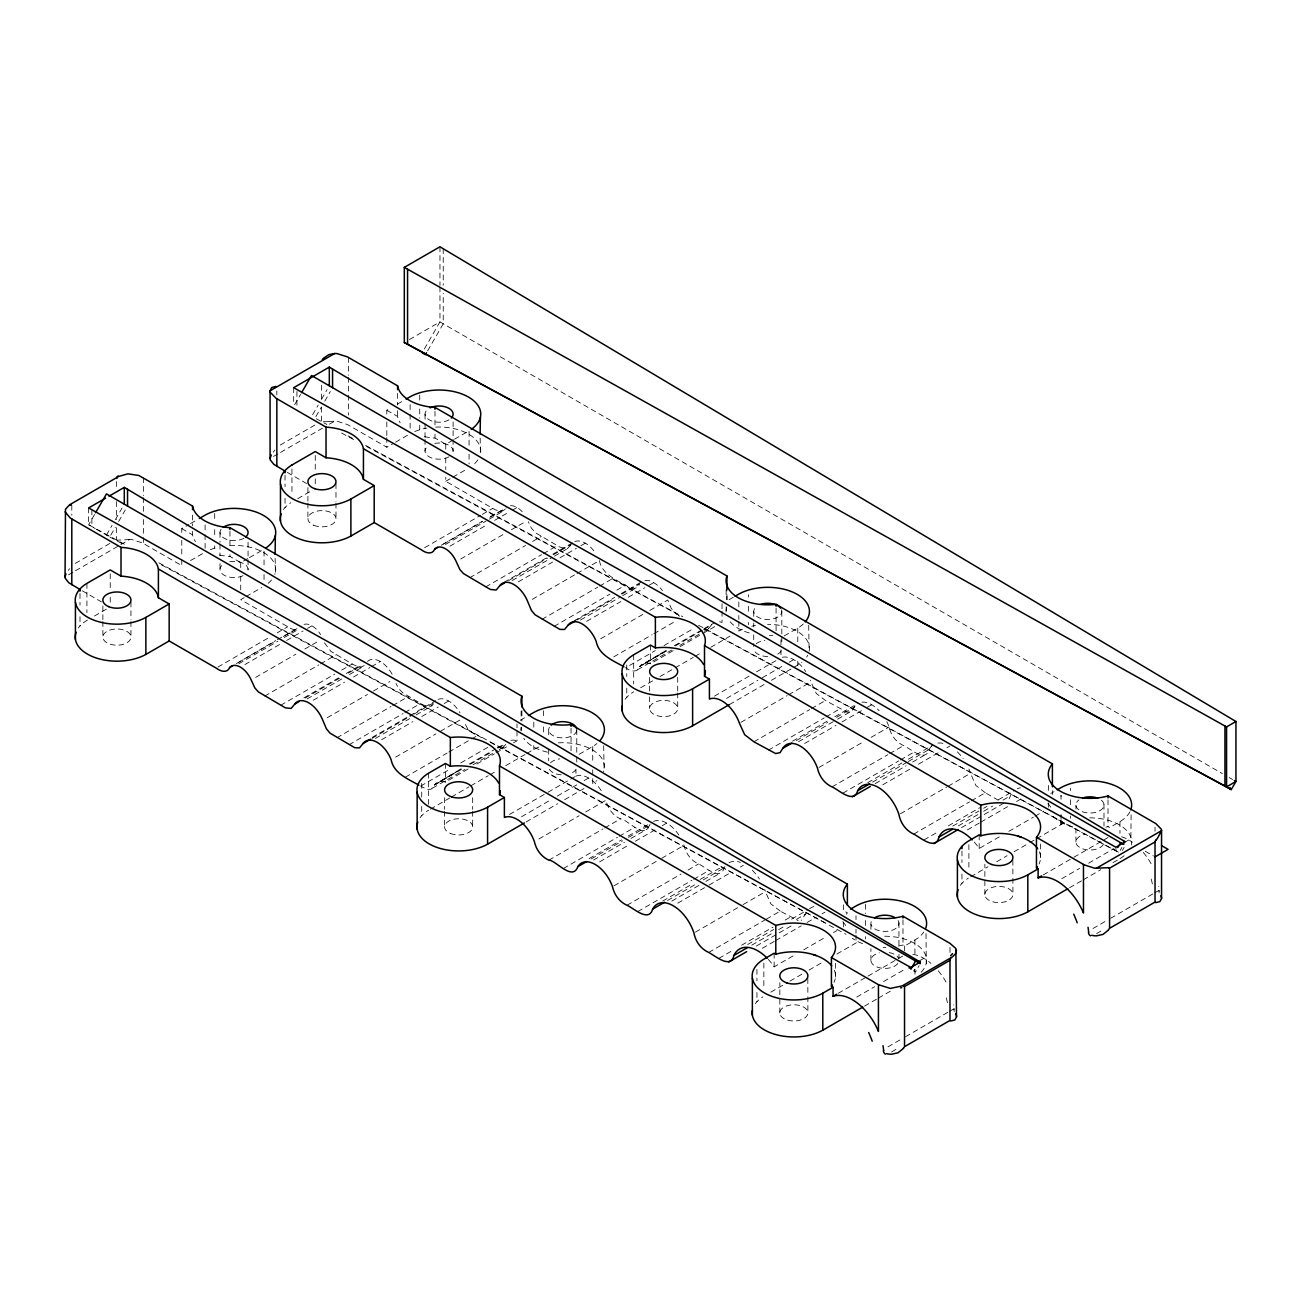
<?xml version="1.0" encoding="UTF-8"?>
<svg xmlns="http://www.w3.org/2000/svg" width="1301" height="1301" viewBox="0 0 1301 1301"><rect width="100%" height="100%" fill="white"/><g stroke="black" fill="none" stroke-linecap="round" stroke-linejoin="round"><path stroke-width="0.75" stroke-dasharray="5 3.75" d="M726.934 599.794L726.934 596.378M870.906 960.301L870.906 948.705M870.906 929.402L870.906 923.596M1075.927 841.926L1075.943 828.412M1075.943 809.092L1075.943 805.221M1130.894 837.389L1131.106 813.401M779.819 1012.894L779.836 996.761M779.836 994.761L779.868 982.662M984.841 894.519L984.873 878.386M984.873 876.386L984.89 864.287M926.003 933.614L926.279 963.325M1048.313 790.455L1048.606 784.389M843.292 909.773L843.568 904.179M806.278 912.603A36.737 21.206 60 0 0 805.482 914.148L801.237 920.441M1011.316 794.228A36.737 21.206 60 0 0 1010.503 795.773L1008.454 800.164M724.917 866.547A32.135 18.556 60 0 0 724.185 867.816C720.299 881.639 704.67 866.352 698.539 863.962C690.929 860.514 685.806 853.44 684.05 845.357A27.532 15.888 60 0 0 683.383 843.601M931.776 745.993A32.135 18.556 60 0 0 929.223 749.441C925.336 763.264 909.708 747.977 903.577 745.587C895.966 742.139 890.843 735.065 889.087 726.983A27.532 15.888 60 0 0 886.827 721.713M650.061 824.362A27.532 15.888 60 0 0 649.394 825.354C644.093 840.381 627.017 818.638 620.431 818.866C612.82 815.418 607.697 808.344 605.941 800.261L585.076 812.312M855.082 705.988A27.532 15.888 60 0 0 854.432 706.98L851.602 711.387L847.13 712.232L825.468 700.491L816.247 693.417L810.978 681.887A27.532 15.888 60 0 0 810.312 680.13M94.583 514.48L88.631 524.775L95.315 528.629M106.454 535.069L112.032 525.409M115.366 519.619L122.066 508.04M96.339 529.214L109.707 536.955L115.285 527.295M118.635 521.506L125.319 509.911M294.66 404.676L300.596 394.382M312.614 414.759L318.176 405.115M321.526 399.309L327.088 389.666M315.867 416.645L321.428 406.985M324.778 401.196L330.34 391.536M424.37 348.944L439.966 321.916L439.966 287.391M427.622 350.831L443.234 323.803L443.234 293.343M914.814 969.408L913.936 970.936L915.562 971.863L919.091 965.765M1120.145 850.512L1121.901 847.471M1122.356 850.447L1124.129 847.39M570.765 545.249L566.927 549.038L559.593 546.957L535.931 533.003L531.393 528.173L528.352 521.685M505.682 744.432L502.641 747.929L497.909 747.733M461.091 768.761L434.68 784.877L431.086 789.235L427.427 789.382L421.768 786.796M666.128 650.386L639.718 666.502C637.555 673.43 629.912 671.186 625.635 667.738L655.297 650.614M711.728 624.594A22.93 13.238 60 0 0 711.273 625.179L707.663 629.554L704.02 629.7M433.542 703.971L429.363 706.98L422.906 704.8L402.676 692.75L398.756 688.701L395.992 683.432M273.177 452.195L274.82 450.065M68.286 570.391L69.571 568.716M505.13 509.341L500.999 511.83L494.9 509.618L445.755 481.272L445.755 477.369M324.421 642.808L330.893 651.378L353.384 664.681L360.052 667.478L364.654 665.348M599.387 560.585C601.875 573.708 615.178 579.417 625.586 585.092C629.863 588.54 637.506 590.768 639.669 583.84L621.78 594.183M468.132 769.021L445.446 782.129A22.93 13.238 60 0 0 434.68 784.877L457.139 771.363L439.331 781.673M673.17 650.646L650.467 663.754A22.93 13.238 60 0 0 639.718 666.502L662.176 652.988L644.369 663.299M236.327 663.575L275.682 640.612M441.364 545.2L482.329 521.311M409.408 339.561L439.966 321.916L1222.387 773.64M75.23 563.414L112.927 541.655M280.268 445.04L316.241 424.272M68.546 574.798L73.783 571.773M75.523 570.765L119.139 545.574M120.879 544.566L129.612 539.541A13.661 7.887 0 0 1 132.182 539.655L142.492 542.956L181.782 565.61L181.782 557.82M273.568 456.407L278.804 453.399M280.561 452.39L322.437 428.208M329.413 424.175L334.65 421.15A13.661 7.887 0 0 1 337.219 421.28L347.53 424.581L386.82 447.235L393.829 443.186M181.782 532.499L181.782 528.613L188.791 524.563M190.548 523.555L197.557 519.506M386.82 414.125L386.82 410.238L390.316 408.205M397.325 404.172L402.594 401.131M87.443 620.073L86.923 620.382A41.681 24.069 0 0 0 78.402 627.895M94.453 616.04L106.715 608.949M190.548 560.552L204.566 552.453M297.734 498.673L309.996 491.583M395.585 442.177L409.604 434.079M219.511 555.023A41.681 24.069 0 0 0 229.952 556.421L240.718 562.634L247.727 558.584M249.483 557.576L263.501 549.494M424.549 436.648A41.681 24.069 0 0 0 434.989 438.047L445.755 444.259L452.764 440.21M454.521 439.201L469.076 430.81L469.076 446.389M244.23 597.614L240.718 599.647L290.952 628.578L295.051 630.123L298.303 629.57M245.987 596.606L261.761 587.499M445.755 481.272L451.008 478.231M452.764 477.223L466.783 469.124M217.885 667.071L270.25 636.84M277.227 632.806L287.7 626.773M424.663 547.688L480.524 515.44M482.264 514.432L492.737 508.398M277.308 639.685L301.214 626.236M238.603 662.388L274.381 641.735M283.325 636.563L296.742 628.822M443.641 544.013L482.395 521.636M489.859 517.326L504.755 508.724M238.782 663.803L277.812 641.279M284.317 637.523L298.954 629.066M445.446 544.485L486.102 521.018M489.355 519.148L503.991 510.691M244.897 664.551L280.674 643.897M286.643 640.45L303.035 630.985M307.508 628.399L311.98 625.83M449.935 546.176L485.712 525.523M494.656 520.351L508.073 512.61M512.545 510.025L517.017 507.455M255.663 677.398L295.912 654.159M304.857 649.004L318.273 641.247M460.684 559.023L505.422 533.199M511.374 529.767L526.287 521.148M264.705 696.116L318.81 664.876M320.55 663.868L336.26 654.793M469.742 577.742L525.588 545.493M532.564 541.46L541.297 536.419M280.658 705.321L334.764 674.081M341.74 670.064L352.213 664.014M485.696 586.946L541.541 554.698M543.281 553.689L557.251 545.639M303.93 697.873L339.707 677.219M346.212 673.463L360.849 665.022M504.089 582.311L546.371 557.901M552.876 554.145L572.391 542.891M305.182 698.052L339.463 678.26M348.408 673.089L361.824 665.348M508.724 580.539L547.477 558.162M553.445 554.714L571.334 544.387M307.15 698.93L342.927 678.276M349.432 674.52L364.069 666.079M512.171 580.555L551.217 558.031M554.47 556.145L569.106 547.705M313.248 700.247L344.554 682.179M353.498 677.008L369.891 667.543M371.387 666.681L380.331 661.526M518.27 581.872L552.567 562.081M560.015 557.787L576.408 548.306M580.88 545.737L585.352 543.151M327.267 717.697L367.516 694.458M373.485 691.01L389.877 681.545M532.304 599.322L575.53 574.359M577.026 573.497L597.891 561.447M336.878 737.781L390.983 706.541M392.723 705.549L408.433 696.474M541.915 619.406L597.761 587.174M599.517 586.166L613.47 578.099M348.993 744.79L403.099 713.55M404.855 712.541L420.565 703.467M554.031 626.399L609.876 594.167M616.869 590.134L625.586 585.092M372.281 737.342L408.059 716.672M409.685 715.745L435.705 700.719M574.05 620.837L614.722 597.37M621.227 593.614L640.742 582.344M372.021 738.366L412.287 715.127M413.767 714.265L433.152 703.077M577.059 619.992L612.836 599.338M375.485 738.399L409.636 718.672M416.141 714.916L432.404 705.532M580.522 620.024L619.552 597.484M622.805 595.614L637.441 587.158M381.583 739.716L412.889 721.632M421.833 716.477L438.242 707.012M444.194 703.565L448.666 700.979M586.621 621.341L620.902 601.534M628.367 597.24L644.759 587.776M649.232 585.19L653.704 582.604M395.618 757.149L435.868 733.91M440.34 731.341L461.205 719.29M600.655 638.775L643.881 613.812M649.85 610.38L667.738 600.054L671.332 608.575L677.17 614.674M405.229 777.25L447.105 753.068M448.861 752.059L469.807 739.96M471.547 738.952L476.784 735.927L467.986 729.292L463.79 721.437M613.747 656.859L652.143 634.693M653.899 633.685L674.829 621.585M520.254 720.266L525.132 717.453M733.422 597.192L726.917 600.948L726.934 586.166M420.597 786.113L450.276 768.989M460.733 762.939L488.672 746.823M664.03 645.572L693.693 628.448M469.222 764.077L495.486 748.986M674.26 645.703L702.231 629.651M434.68 784.877L461.513 769.379M470.458 764.224L492.819 751.311M498.787 747.864L504.755 744.416M639.718 666.502L666.551 651.004M675.495 645.849L702.329 630.351M703.825 629.489L711.273 625.179M432.452 788.178L464.977 769.411M473.109 764.712L497.502 750.628M499.129 749.685L504.007 746.872M637.49 669.804L671.641 650.093M679.773 645.394L702.54 632.253M704.166 631.31L709.045 628.497M476.849 763.996L494.315 753.913M496.055 752.905L506.528 746.855M513.505 742.838L517.001 740.822L517.001 729.617M680.147 646.63L701.093 634.53M702.833 633.522L715.046 626.464M430.387 809.157L449.674 798.017M451.431 797.009L468.945 786.894M470.702 785.869L488.233 775.754M489.989 774.745L496.998 770.696M505.747 765.639L525.035 754.515M526.791 753.49L533.8 749.441A41.681 24.069 0 0 1 539.687 746.725M640.677 687.741L652.956 680.651M659.965 676.601L693.27 657.379M695.01 656.371L702.02 652.321M710.785 647.264L730.072 636.14M579.189 754.287L592.736 746.481A41.681 24.069 0 0 0 596.883 743.57M784.227 635.913L797.773 628.09A41.681 24.069 0 0 0 803.709 623.569M509.488 814.475L546.973 792.846M548.014 792.244L575.936 776.128L575.936 770.143M714.525 696.1L750.303 675.447M756.531 671.853L775.868 660.697M521.522 816.752L551.348 799.53M557.3 796.098L578.181 784.048M584.149 780.6L588.621 778.014M726.56 698.377L757.865 680.293M762.337 677.723L784.698 664.811M789.17 662.225L793.643 659.64M526.141 821.923L557.69 803.709M564.699 799.66L583.97 788.536M729.422 704.573L764.468 684.326M771.477 680.277L797.773 665.104A41.681 24.069 0 0 0 801.92 662.193M538.858 838.999L579.108 815.76M740.903 722.348L787.121 695.661M788.617 694.799L810.978 681.887M548.876 860.172L602.981 828.948M604.721 827.94L620.431 818.866M753.913 741.798L809.759 709.565M811.499 708.557L825.468 700.491M563.349 868.531L617.455 837.291M619.195 836.283L634.904 827.225M768.387 750.157L824.232 717.908M825.972 716.9L839.942 708.85M589.142 858.611L621.667 839.828M628.172 836.071L650.939 822.931M792.537 741.18L828.314 720.526M834.819 716.77L857.587 703.613M591.256 858.92L622.561 840.836M628.513 837.405L649.394 825.354M796.293 740.545L827.599 722.462M836.543 717.306L854.432 706.98M593.549 860.059L624.447 842.219M630.952 838.462L647.215 829.079M798.586 741.684L834.364 721.03M837.616 719.144L852.253 710.704M599.631 861.847L629.456 844.625M635.408 841.194L656.289 829.144M662.242 825.696L666.714 823.11M804.668 743.473L835.974 725.389M841.942 721.957L862.807 709.907M867.279 707.321L871.751 704.735M613.991 885.818L657.216 860.855M661.689 858.27L684.05 845.357M819.012 767.444L862.254 742.481M871.198 737.309L889.087 726.983M626.984 905.268L681.09 874.044M688.066 870.011L698.539 863.962M832.022 786.894L887.867 754.661M889.608 753.653L903.577 745.587M637.832 911.546L691.937 880.305M693.693 879.297L709.403 870.223M842.869 793.171L898.715 760.922M900.471 759.914L914.424 751.848M662.746 901.04L692.018 884.143M700.149 879.443L721.291 867.247M867.783 782.665L901.935 762.955M908.44 759.199L932.833 745.115M667.527 900.52L697.352 883.314M703.321 879.866L724.185 867.816M872.564 782.145L906.862 762.353M908.342 761.492L929.223 749.441M671.804 901.073L699.45 885.103M705.955 881.346L718.965 873.849M875.199 783.641L906.114 765.801M912.619 762.044L924.003 755.474M677.74 903.187L704.573 887.689M709.045 885.103L731.406 872.19M740.35 867.035L743.343 865.311M882.777 784.812L909.61 769.314M918.555 764.159L939.436 752.108M946.884 747.799L949.86 746.075M695.417 932.118L738.643 907.155M743.115 904.569L765.476 891.657A32.135 18.556 60 0 0 764.744 889.542M900.438 813.743L946.656 787.056M948.153 786.194L970.513 773.282A32.135 18.556 60 0 0 968.92 769.021M708.703 952.462L764.549 920.214M766.305 919.205L780.258 911.139L798.196 920.588M913.741 834.087L969.587 801.839M971.343 800.831L985.296 792.764L998.192 800.18M718.9 958.349L732.87 950.283M741.586 945.242L773.005 927.109M785.219 920.051L790.455 917.026M923.938 839.974L937.907 831.908M948.364 825.859L979.783 807.726M747.717 944.477L773.737 929.451M791.626 919.124L807.888 909.741M952.755 826.102L978.775 811.076M983.654 808.263L986.906 806.392M998.29 799.806L1014.552 790.423M751.815 945.128L774.176 932.215M778.649 929.646L783.121 927.06M796.537 919.319L805.482 914.148M958.333 825.891L979.198 813.841M983.67 811.271L992.614 806.1M1003.055 800.082L1010.503 795.773M756.401 946.022L777.543 933.825M779.169 932.882L792.179 925.369M961.439 827.647L982.58 815.451M984.207 814.507L1003.722 803.237M762.37 948.283L774.29 941.387M775.786 940.525L801.123 925.905M807.092 922.458L816.036 917.286M821.988 913.855L824.98 912.131M967.391 829.908L979.328 823.013M980.808 822.151L1007.641 806.669M1016.585 801.497L1021.057 798.912M1050.736 793.545L1053.989 791.659M768.257 959.341A36.737 21.206 60 0 1 774.144 966.838L795.09 954.755M803.823 949.714L826.509 936.622M833.486 932.589L836.982 930.573M974.319 842.105A36.737 21.206 60 0 1 979.181 848.463L1000.127 836.38M1008.844 831.339L1033.287 817.239M1035.027 816.231L1043.76 811.19M770.81 992.159L782.974 985.133M789.935 981.117L802.099 974.091M809.059 970.074L822.964 962.057M836.868 954.023L855.993 942.981A41.681 24.069 0 0 1 858.871 941.517M970.627 876.793L988.012 866.759M996.696 861.75L1007.137 855.716M1014.081 851.7L1028.001 843.682M1029.742 842.674L1034.946 839.665M1036.686 838.657L1061.031 824.606A41.681 24.069 0 0 1 1065.096 822.622M898.503 946.055A41.681 24.069 0 0 0 902.975 944.981L904.65 945.957L914.928 940.005A41.681 24.069 0 0 0 923.808 931.988M1129.935 811.759A41.681 24.069 0 0 1 1119.966 821.63L1109.672 827.566L1108.013 826.607A41.681 24.069 0 0 1 1105.817 827.176M838.202 993.313L866.255 977.132M867.995 976.124L902.943 955.942M1043.223 874.939L1073.032 857.749M1073.894 857.245L1107.98 837.568M856.741 997.054L874.63 986.727M883.574 981.572L905.935 968.66M919.352 960.919L923.824 958.333M1061.779 878.679L1079.667 868.352M1088.612 863.197L1113.949 848.561M1124.389 842.528L1128.861 839.958M864.514 1006.112L876.695 999.087M878.419 998.095L892.34 990.061M1069.552 887.737L1081.716 880.712M1083.457 879.72L1100.841 869.67M1113.022 862.644L1118.226 859.636M887.965 1046.882L901.186 1039.239M905.594 1036.686L948.218 1012.08M949.697 1011.235L954.105 1008.682L953.763 1004.844M1092.986 928.507L1106.224 920.864M1110.631 918.311L1153.255 893.706M1154.735 892.86L1159.142 890.307L1158.784 886.469M891.559 1051.94L898.519 1047.923M1096.58 933.565L1103.557 929.548M703.939 628.692L714.216 622.935M497.21 748.026L504.04 744.188M490.461 516.611L506.252 507.862M328.746 421.589L334.65 421.15M328.291 421.638L322.274 421.784M129.612 539.541L117.285 540.175M316.289 418.743L326.86 424.451M348.001 435.868L355.059 439.673M365.614 445.381L682.7 616.69M698.556 625.244L1115.916 850.789L1115.916 847.244M341.561 433.038L354.067 439.787M366.573 446.536L681.122 616.284M704.345 628.806L1118.974 852.562M88.631 507.943L88.631 524.775L125.351 544.729M158.82 562.813L828.217 924.442M109.707 536.955L124.018 544.664M161.535 564.91L483.224 738.513M490.379 742.367L846.024 934.281M1229.201 777.575L1232.616 779.543M386.82 410.238L397.586 416.45A41.681 24.069 0 0 0 400.171 422.744M1145.238 851.261L1153.385 855.96M287.31 472.426L306.532 483.517M181.782 528.613L192.564 534.825A41.681 24.069 0 0 0 195.508 541.639M845.699 911.92L847.374 912.879A41.681 24.069 0 0 0 846.349 914.213M82.288 590.8L101.494 601.891M1114.274 849.846L1118.388 852.22M913.806 970.855L915.562 971.863M985.296 792.764L975.734 785.332L970.513 773.282M780.258 911.139L770.696 903.707L765.476 891.657M678.309 615.454L679.48 616.186M1053.355 816.41L1054.786 817.825A41.681 24.069 0 0 0 1072.382 826.737M1159.207 891.348L1159.142 890.469M954.17 1009.722L954.105 1008.747M808.702 625.342L809.124 651.411A41.681 24.069 0 0 0 767.557 624.334M603.697 745.733L604.087 769.785M480.167 438.079L480.411 454.114A41.681 24.069 0 0 0 434.68 427.167M275.161 558.454L275.389 572.489M1103.98 804.36L1103.996 826.102M1012.861 860.254L1012.894 876.386M1012.894 878.386L1012.926 894.519A14.035 8.099 0 0 1 991.866 901.528A14.035 8.099 0 0 1 991.866 887.493A14.035 8.099 0 0 1 1012.926 894.519M898.942 922.734L898.958 946.461M898.975 954.365L898.975 958.317M807.84 978.628L807.856 994.761M807.872 996.761L807.888 1012.894A14.035 8.099 0 0 1 786.829 1019.903A14.035 8.099 0 0 1 786.829 1005.868A14.035 8.099 0 0 1 807.888 1012.894M726.137 589.532L726.153 597.305M521.116 711.143L521.116 720.201M1155.028 827.16L1155.028 831.225M1119.966 821.63L1119.966 833.323M1108.013 799.806L1108.013 826.607M1070.625 788.227L1070.625 790.553M1070.625 799.79L1070.625 806.734M1070.625 815.987L1070.625 818.296M1052.395 790.683L1052.395 794.504M1040.442 844.024L1040.442 859.343M979.181 834.852L979.181 848.463M968.887 844.691L968.887 870.011M961.959 850.968L961.959 862.53M961.959 874.093L961.959 883.346M949.99 947.437L949.99 955.568M914.928 940.005L914.928 953.633M914.928 969.212L914.928 977.002M904.65 945.957L904.65 953.161M902.975 919.823L902.975 944.981M865.588 904.293L865.588 913.546M865.588 920.49L865.588 927.418M865.588 936.671L865.588 938.98M855.993 915.709L855.993 919.612M855.993 929.353L855.993 933.24M855.993 935.191L855.993 942.981M835.405 963.342L835.405 977.718M797.773 628.09L797.773 641.735M797.773 661.201L797.773 665.104M781.82 611.389L781.82 634.758M781.82 636.709L781.82 644.499M780.974 639.799L780.974 647.768M780.974 649.768L780.974 657.737M776.079 608.152L776.079 631.131M774.144 953.226L774.144 966.838M763.85 963.065L763.85 988.386M756.938 969.343L756.938 980.905M756.938 992.468L756.938 1001.721M753.734 611.389L753.734 621.13M753.734 623.081L753.734 626.968M753.734 634.758L753.734 646.451M748.433 594.703L748.433 597.013M748.433 606.266L748.433 613.194M748.433 622.447L748.433 624.773M738.838 601.859L738.838 607.697M738.838 615.487L738.838 619.39M738.838 621.341L738.838 631.083A41.681 24.069 0 0 1 742.904 629.082M726.153 606.868L726.153 610.706M722.039 603.762L722.039 609.372M722.039 611.242L722.039 622.447A22.93 13.238 60 0 0 718.9 621.764M677.707 677.333L677.707 690.961M677.707 692.913L677.707 708.492A14.035 8.099 0 0 1 656.647 715.517A14.035 8.099 0 0 1 656.647 701.483A14.035 8.099 0 0 1 677.707 708.492M650.467 645.085L650.467 663.754M649.638 677.333L649.638 694.864M649.638 696.816L649.638 708.492M633.685 654.777L633.685 684.001M626.757 664.957L626.757 676.52M626.757 688.083L626.757 697.336M592.736 746.465L592.736 762.061M592.736 769.834L592.736 783.478A41.681 24.069 0 0 0 596.883 780.567M576.782 729.763L576.782 755.084M576.782 757.036L576.782 762.874M571.041 728.186L571.041 751.539M548.697 729.763L548.697 737.553M548.697 749.246L548.697 760.922M543.395 710.769L543.395 717.697M543.395 726.95L543.395 733.894M533.8 722.185L533.8 728.023M533.8 745.554L533.8 749.457M521.896 710.59L521.896 721.144M521.116 727.405L521.116 730.999M517.001 724.006L517.001 727.747M472.67 797.659L472.67 809.336M472.67 811.287L472.67 826.867M469.059 454.179L469.076 463.92M453.106 421.882L453.106 437.461M453.106 439.413L453.106 451.105M445.755 444.259L445.755 450.113M445.755 457.903L445.755 469.58M445.446 763.459L445.446 782.129M444.6 797.659L444.6 809.336M444.6 811.287L444.6 826.867M443.234 248.67L443.234 285.212M439.966 246.783L439.966 285.358M434.989 411.23L434.989 428.468M434.989 434.209L434.989 438.047M428.647 773.152L428.647 804.327M425.037 414.092L425.037 421.882M425.037 423.833L425.037 437.461M425.037 439.413L425.037 451.105M421.719 783.332L421.719 797.204M421.719 806.457L421.719 815.711M419.735 395.097L419.735 402.025M419.735 408.969L419.735 418.223M419.735 425.167L419.735 429.785M410.124 404.562L410.124 412.368M410.124 414.303L410.124 429.883M397.586 393.471L397.586 404.969M397.586 410.709L397.586 416.45M386.82 421.914L386.82 435.559M386.82 437.494L386.82 447.235M348.392 357.417L348.392 375.322M348.392 377.306L348.392 393.227M348.392 395.211L348.392 415.1M335.983 483.663L335.983 501.194M335.983 503.145L335.983 518.725M321.38 385.226L321.38 399.244M321.38 407.262L321.38 421.296M315.265 455.448L315.265 471.027M315.265 478.817L315.265 484.655M307.914 487.566L307.914 501.194M307.914 503.145L307.914 518.725M296.921 391.438L296.921 406.4M293.668 387.698L293.668 404.53M291.944 468.897L291.961 494.217M285.033 475.174L285.033 486.737M285.033 498.299L285.033 507.553M276.837 390.902L276.837 394.902M264.038 551.12L264.038 566.716M264.038 574.505L264.038 580.344M248.068 542.208L248.068 557.787M248.068 559.739L248.068 569.48M240.718 562.634L240.718 568.488M240.718 576.278L240.718 589.906M229.952 531.247L229.952 547.428M229.952 554.616L229.952 556.421M219.999 532.467L219.999 542.208M219.999 544.16L219.999 555.836M219.999 563.626L219.999 569.48M214.698 513.472L214.698 520.416M214.698 529.653L214.698 536.597M214.698 545.851L214.698 548.16M205.086 524.888L205.103 532.678M205.086 534.63L205.103 548.258M192.564 515.066L192.564 525.848M192.564 531.231L192.564 534.825M181.782 540.289L181.782 555.869M143.354 477.662L143.354 495.6M143.354 497.6L143.354 511.537M143.354 519.522L143.354 535.459M143.354 537.459L143.354 543.428M130.946 602.038L130.946 619.569M130.946 621.52L130.946 637.1A14.035 8.099 0 0 1 109.902 644.109A14.035 8.099 0 0 1 109.902 630.074A14.035 8.099 0 0 1 130.946 637.1M116.358 481.549L116.358 487.566M116.358 501.584L116.358 519.636M116.358 527.653L116.358 539.671M110.227 573.822L110.227 589.402M110.227 597.192L110.227 603.03M102.877 605.941L102.877 619.569M102.877 621.52L102.877 637.1M91.883 509.829L91.883 526.645M86.923 583.385L86.923 612.592M79.995 593.549L79.995 605.111M79.995 616.674L79.995 625.927M71.799 505.26L71.799 515.277M884.713 936.232A41.681 24.069 0 0 1 921.043 948.299A41.681 24.069 0 0 1 920.88 972.481M885.851 947.356A41.681 24.069 0 0 1 883.168 947.339M862.596 943.615A41.681 24.069 0 0 1 852.285 938.249M843.747 926.946A41.681 24.069 0 0 1 843.276 922.718M558.34 742.838A41.681 24.069 0 0 1 603.534 771.704M547.428 752.141A41.681 24.069 0 0 1 523.783 738.317M521.067 730.333A41.681 24.069 0 0 1 521.311 727.113M229.643 545.542A41.681 24.069 0 0 1 274.82 574.408M271.551 579.953A41.681 24.069 0 0 1 268.169 583.271M210.372 549.673A41.681 24.069 0 0 1 218.096 547.249M755.344 1003.689A41.681 24.069 0 0 1 762.809 996.842M420.125 817.662A41.681 24.069 0 0 1 428.647 810.165M304.027 624.382A18.328 10.571 60 0 1 320.566 634.546M367.516 661.38A22.93 13.238 60 0 1 392.43 674.78M438.144 699.385A22.93 13.238 60 0 1 460.017 712.867M575.936 776.128A27.532 15.888 60 0 1 601.778 791.545M653.557 821.435A27.532 15.888 60 0 1 678.846 834.998M728.967 862.742A32.135 18.556 60 0 1 740.383 862.384M752.32 870.239A32.135 18.556 60 0 1 759.442 879.037M809.515 908.797A36.737 21.206 60 0 1 815.434 906.195M842.853 921.596A36.737 21.206 60 0 1 845.699 925.531M912.814 954.316A43.73 25.239 60 0 1 931.012 963.456M938.265 970.79A43.73 25.239 60 0 1 947.616 984.971M510.886 740.35A22.93 13.238 60 0 1 517.001 740.822M229.773 561.756A14.035 8.099 0 0 1 243.954 563.74A14.035 8.099 0 0 1 247.418 571.936M243.027 575.692A14.035 8.099 0 0 1 224.114 575.205A14.035 8.099 0 0 1 223.252 564.276M243.954 538.207A14.035 8.099 0 0 1 226.146 539.167A14.035 8.099 0 0 1 221.154 529.247M576.115 769.233A14.035 8.099 0 0 1 569.545 773.851M561.284 774.827A14.035 8.099 0 0 1 549.364 769.233M550.469 762.841A14.035 8.099 0 0 1 559.869 758.841M576.701 730.593A14.035 8.099 0 0 1 559.869 737.7A14.035 8.099 0 0 1 549.364 727.308M897.82 963.521A14.035 8.099 0 0 1 875.004 966.025A14.035 8.099 0 0 1 879.362 952.869M889.201 952.576A14.035 8.099 0 0 1 898.308 957.845M898.129 920.539A14.035 8.099 0 0 1 884.615 931.402A14.035 8.099 0 0 1 871.963 920.197M834.348 970.204A41.681 24.069 0 0 1 834.006 982.336M117.188 540.257A7.156 4.114 -52.2 0 1 116.781 540.11M946.282 997.883A43.307 21.971 66.8 0 1 947.437 1002.925M954.235 1011.511A3.757 1.545 71.3 0 1 953.958 1009.543M1089.75 817.857A41.681 24.069 0 0 1 1131.317 844.951M1124.113 855.733A41.681 24.069 0 0 1 1119.966 858.627M1048.476 807.189A41.681 24.069 0 0 1 1048.443 802.912M807.742 655.232A41.681 24.069 0 0 1 806.636 657.07M751.832 626.155A41.681 24.069 0 0 1 755.474 625.407M772.81 635.278A41.681 24.069 0 0 1 769.444 635.425M749.278 632.953A41.681 24.069 0 0 1 728.82 619.943M726.104 611.958A41.681 24.069 0 0 1 726.934 606.591M477.939 459.79A41.681 24.069 0 0 1 473.206 464.896M414.791 431.542A41.681 24.069 0 0 1 426.761 428.11M960.382 885.314A41.681 24.069 0 0 1 968.367 878.126M625.163 699.288A41.681 24.069 0 0 1 633.685 691.79M283.439 509.52A41.681 24.069 0 0 1 290.904 502.658M510.415 505.731A18.328 10.571 60 0 1 524.303 514.253M574.831 541.558A22.93 13.238 60 0 1 594.118 551.185M644.938 580.522A22.93 13.238 60 0 1 662.469 590.638M782.405 657.281A27.532 15.888 60 0 1 805.758 671.527M861.913 702.15A27.532 15.888 60 0 1 879.167 710.72M937.956 743.099A32.135 18.556 60 0 1 943.892 743.554M957.341 751.864A32.135 18.556 60 0 1 963.163 758.711M1017.317 788.748A36.737 21.206 60 0 1 1020.472 787.821M1047.89 803.221A36.737 21.206 60 0 1 1050.736 807.157M1121.56 836.754A43.73 25.239 60 0 1 1132.407 842.235M1143.286 852.415A43.73 25.239 60 0 1 1152.653 866.596M434.81 443.381A14.035 8.099 0 0 1 448.991 445.365A14.035 8.099 0 0 1 452.439 453.561M448.991 456.83A14.035 8.099 0 0 1 430.094 457.334A14.035 8.099 0 0 1 427.509 446.503M448.991 419.833A14.035 8.099 0 0 1 430.094 420.321A14.035 8.099 0 0 1 427.509 409.506M781.153 650.858A14.035 8.099 0 0 1 777.705 654.127M767.769 656.501A14.035 8.099 0 0 1 753.816 649.232M756.206 643.8A14.035 8.099 0 0 1 764.89 640.466M781.511 609.73A14.035 8.099 0 0 1 765.004 619.341A14.035 8.099 0 0 1 756.206 606.803M1103.346 844.382A14.035 8.099 0 0 1 1080.041 847.65A14.035 8.099 0 0 1 1085.717 834.201M1101.362 800.18A14.035 8.099 0 0 1 1099.215 811.027A14.035 8.099 0 0 1 1080.318 810.799A14.035 8.099 0 0 1 1078.919 799.92M1039.385 851.83A41.681 24.069 0 0 1 1039.044 863.962M1151.19 879.021A43.307 21.971 66.8 0 1 1152.475 884.55M1159.175 892.779A3.757 1.545 71.3 0 1 1158.98 891.169M1061.031 799.286L1061.031 795.399L1061.031 799.286M1061.031 824.606L1061.031 814.865L1061.031 824.606M450.406 833.437A14.035 8.099 0 0 0 472.605 827.712A14.035 8.099 0 0 0 452.911 819.467A14.035 8.099 0 0 0 450.406 833.437M313.72 525.279A14.035 8.099 0 0 0 335.918 519.554A14.035 8.099 0 0 0 316.224 511.326A14.035 8.099 0 0 0 313.72 525.279"/><path stroke-width="1.5" d="M75.425 602.412L75.425 639.409M280.463 521.034L280.463 484.037M417.149 792.179L417.149 829.192M622.187 710.818L622.187 673.804M752.368 978.206L752.368 1015.203M950.462 1020.813A7.302 4.196 -74.7 0 0 950.868 1020.976L954.788 1020L956.511 1016.894L955.861 948.51L949.99 943.371L902.975 916.229A41.681 24.069 0 0 1 855.473 911.546A41.681 24.069 0 0 1 847.374 884.127L571.041 724.576A41.681 24.069 0 0 1 521.896 696.214L229.952 527.653A41.681 24.069 0 0 1 192.564 506.073L138.752 475.45L127.986 473.84L118.749 476.41L69.62 504.772L65.489 509.211L65.05 576.798A13.661 7.887 0 0 0 65.245 578.294L68.807 582.767L80.532 589.792M957.406 896.828L957.406 859.831M1155.483 902.439A7.302 4.196 -74.7 0 0 1155.906 902.601L1159.825 901.626L1161.533 898.601L1161.549 830.656A13.254 7.66 0 0 0 1161.321 829.241L1155.808 823.582L1108.013 795.968A41.681 24.069 0 0 1 1060.494 791.301A41.681 24.069 0 0 1 1052.395 763.866L776.079 604.331A41.681 24.069 0 0 1 726.934 575.953L434.989 407.408A41.681 24.069 0 0 1 397.586 385.812L347.53 356.929L337.219 353.628A13.661 7.887 0 0 0 334.65 353.514L328.746 354.685L323.494 358.312M1161.549 898.373L1161.549 898.308A13.498 7.79 0 0 0 1161.094 896.324L1160.834 895.787M65.05 576.798L65.961 573.871M285.57 471.417L273.828 464.376L270.283 459.92A13.661 7.887 0 0 1 270.088 458.424L271.275 454.992M275.389 535.492L275.096 554.454M480.411 417.117L480.102 434.062M747.343 947.713L733.927 955.454C730.739 969.684 714.786 955.406 708.703 952.462C700.767 948.884 695.531 941.404 693.921 932.963A32.135 18.556 60 0 0 673.268 905.772A32.135 18.556 60 0 0 652.63 909.139C648.744 922.946 633.115 907.675 626.984 905.268C619.374 901.821 614.251 894.746 612.495 886.68A27.532 15.888 60 0 0 595.159 864.433A27.532 15.888 60 0 0 577.839 866.661C572.538 881.688 555.462 859.945 548.876 860.172C541.265 856.725 536.142 849.651 534.386 841.584A27.532 15.888 60 0 0 504.381 817.435L504.381 797.48L499.486 794.651L499.486 765.899A41.681 24.069 0 0 0 450.341 737.521L158.397 568.976A41.681 24.069 0 0 0 121.009 547.379L70.352 518.091L65.099 511.878M952.365 829.339L938.948 837.08C935.777 851.309 919.823 837.031 913.741 834.087C905.805 830.51 900.568 823.029 898.958 814.589A32.135 18.556 60 0 0 878.305 787.398A32.135 18.556 60 0 0 857.668 790.748C853.781 804.571 838.153 789.3 832.022 786.894C824.411 783.446 819.288 776.372 817.532 768.306A27.532 15.888 60 0 0 800.196 746.058A27.532 15.888 60 0 0 782.86 748.286L780.047 752.694L775.575 753.539L753.913 741.798L744.692 734.723L739.423 723.21A27.532 15.888 60 0 0 709.419 699.06L709.419 679.106L704.508 676.276L704.508 645.638A41.681 24.069 0 0 0 655.379 617.276L363.434 448.715A41.681 24.069 0 0 0 326.031 427.135L276.007 398.236L270.283 392.268A13.661 7.887 0 0 1 270.088 390.788L271.795 387.487L275.975 386.413M95.558 512.757L106.471 493.892L920.262 963.732L920.262 962.09L124.294 487.371L109.008 496.185M301.588 392.674L311.492 375.517L1123.544 844.333M426.517 352.75L425.394 354.685L422.142 352.815M915.579 961.016L910.879 969.164L910.879 967.505L920.262 962.09M918.343 963.293L918.636 961.146M1117.787 847.536L1120.616 842.641M1229.624 788.666L1231.25 789.609L1235.95 781.462L1235.95 721.502L439.966 246.783L404.318 267.372L404.318 342.505L1229.624 788.666L1230.209 787.658M299.214 701.499L294.742 704.085L291.131 708.443L285.309 707.809L258.33 691.872L254.817 687.855L251.191 679.984A18.328 10.571 60 0 0 229.659 667.559C227.09 673.707 220.162 671.121 216.145 668.08L169.163 640.954L145.858 654.419L145.858 617.406A41.681 24.069 0 0 1 87.443 617.113A41.681 24.069 0 0 1 86.923 583.385L110.227 569.919L121.009 576.148A41.681 24.069 0 0 1 158.397 597.728L169.163 603.957L169.163 640.954M370.541 739.228L363.077 743.538L359.483 747.896L354.766 747.717L330.047 733.162L326.405 728.804L322.794 720.282A22.93 13.238 60 0 0 294.742 704.085M504.251 583.124L499.779 585.71L496.169 590.069L490.331 589.434L463.351 573.497L459.838 569.48L456.212 561.609A18.328 10.571 60 0 0 434.697 549.185C432.111 555.332 425.199 552.746 421.182 549.705L374.2 522.579L350.896 536.045A41.681 24.069 0 0 1 301.832 539.801A41.681 24.069 0 0 1 281.13 513.846M575.579 620.853L568.114 625.163L564.52 629.521L559.788 629.342L535.085 614.788L531.442 610.429L527.832 601.908A22.93 13.238 60 0 0 499.779 585.71M1155.906 840.413L1157.353 838.462M1157.5 838.283L1161.549 830.656L1096.532 868.19A13.254 7.66 0 0 1 1094.092 868.06L1084.286 864.889L1036.458 837.291A41.681 24.069 0 0 0 1028.359 809.856A41.681 24.069 0 0 0 980.84 805.173L704.508 645.638M322.274 359.678L323.315 358.491M903.577 1048.281L897.983 1052.785L891.64 1054.217A13.498 7.79 0 0 1 888.063 1053.956L886.599 1053.664M1108.615 929.906L1103.02 934.411L1096.532 935.842A13.498 7.79 0 0 1 1093.1 935.582L1091.637 935.289M404.318 342.505L1226.567 786.894L1235.95 781.462L1234.324 780.535M334.65 353.514L270.088 390.788L270.088 458.424M329.316 367.11L293.668 387.698L1115.916 847.244L1125.3 841.828L329.316 367.11L329.316 385.795M105.609 498.153L88.631 507.943L910.879 967.505M199.313 518.497L205.086 515.147A41.681 24.069 0 0 1 262.347 514.806A41.681 24.069 0 0 1 266.185 547.786M291.944 465.01L315.265 451.545L326.031 457.773A41.681 24.069 0 0 1 363.434 479.353L374.2 485.582L374.2 522.579M406.091 399.098L410.124 396.772A41.681 24.069 0 0 1 467.368 396.431A41.681 24.069 0 0 1 471.222 429.411M145.858 617.406L169.163 603.957M291.961 465.01A41.681 24.069 0 0 0 292.481 498.722A41.681 24.069 0 0 0 350.88 499.031L374.2 485.582M229.659 667.559L232.635 665.836M434.697 549.185L437.673 547.461M528.385 715.566L533.8 712.444A41.681 24.069 0 0 1 587.19 710.281A41.681 24.069 0 0 1 600.265 740.236M735.049 596.248L738.838 594.069A41.681 24.069 0 0 1 792.228 591.906A41.681 24.069 0 0 1 805.303 621.862M498.543 782.942A41.681 24.069 0 0 0 450.341 766.289L445.446 763.459L428.647 773.152A41.681 24.069 0 0 0 429.167 806.88A41.681 24.069 0 0 0 487.582 807.189L504.381 797.48M703.581 664.567A41.681 24.069 0 0 0 655.379 647.914L650.467 645.085L633.668 654.777A41.681 24.069 0 0 0 634.205 688.505A41.681 24.069 0 0 0 692.604 688.814L709.419 679.106M417.816 822.004A41.681 24.069 0 0 0 438.518 847.943A41.681 24.069 0 0 0 487.582 844.186L524.384 822.948M622.22 705.955A41.681 24.069 0 0 0 645.377 730.121A41.681 24.069 0 0 0 692.604 725.812L729.422 704.573M577.839 866.661L586.784 861.506M782.86 748.286L791.821 743.131M652.63 909.139L664.551 902.243M857.668 790.748L869.588 783.869M852.431 796.781L870.32 786.455M728.755 961.992L746.644 951.665M933.793 843.617L958.187 829.534M850.578 909.106L855.993 905.984A41.681 24.069 0 0 1 905.106 902.243A41.681 24.069 0 0 1 925.727 928.231M1057.241 789.788L1061.031 787.609A41.681 24.069 0 0 1 1110.127 783.869A41.681 24.069 0 0 1 1130.764 809.856M404.318 267.372L1226.567 726.917L1235.95 721.502M831.648 965.732A41.681 24.069 0 0 0 775.803 954.186L774.144 953.226L763.85 959.179A41.681 24.069 0 0 0 764.386 992.907A41.681 24.069 0 0 0 822.785 993.2L833.079 987.264L833.079 996.273A43.73 25.239 60 0 1 878.435 1031.417L878.435 984.678L831.42 957.536A41.681 24.069 0 0 0 823.322 930.101A41.681 24.069 0 0 0 775.803 925.434L499.486 765.899M1037.743 848.805A41.681 24.069 0 0 0 980.84 835.811L979.181 834.852L968.887 840.804A41.681 24.069 0 0 0 969.408 874.532A41.681 24.069 0 0 0 1027.823 874.825L1038.117 868.889L1038.117 877.899A43.73 25.239 60 0 1 1083.473 913.042L1083.473 864.433M833.079 996.273L836.576 994.257M1038.117 877.899L1041.613 875.882M752.401 1010.357A41.681 24.069 0 0 0 775.559 1034.506A41.681 24.069 0 0 0 822.785 1030.213L862.774 1007.12M958.073 889.64A41.681 24.069 0 0 0 978.775 915.595A41.681 24.069 0 0 0 1027.823 911.838L1067.812 888.746M1155.028 856.904L1168.07 849.374L1161.549 845.601M1096.532 868.19L1108.663 867.669M70.791 504.772L70.937 504.788A7.156 4.098 -67.8 0 1 71.327 504.902M903.512 986.028L903.642 986.044A7.156 3.984 -45.9 0 1 904.016 986.288M1018.228 836.201L1021.22 837.193M813.19 954.576L816.182 955.568M878.435 984.678L890.307 988.418L902.178 985.914L952.137 957.081L955.65 953.649L956.463 950.218M1036.458 837.291L1036.458 867.93L1038.117 868.889M623.927 666.763C613.226 660.648 598.785 655.135 596.183 641.36A22.93 13.238 60 0 0 568.114 625.163M831.42 957.536L831.42 986.304L833.079 987.264M418.889 785.137C408.189 779.023 393.764 773.51 391.146 759.735A22.93 13.238 60 0 0 363.077 743.538M1231.25 789.609L1224.94 785.967L1224.94 725.991M955.601 1013.821L956.072 1014.699A13.498 7.79 0 0 1 956.528 1016.683M1088.043 927.32L1088.709 932.101M883.005 1045.695L883.672 1050.476M1226.567 726.917L1226.567 786.894M1123.674 840.885L1123.674 844.414M1108.013 795.968L1108.013 797.887M1052.395 763.866L1052.395 786.845M1027.823 874.825L1027.823 911.838M980.84 805.173L980.84 835.811M961.959 846.349L961.959 848.659M909.253 966.562L909.253 968.22M902.975 916.229L902.975 918.018M847.374 884.127L847.374 905.203M822.785 993.2L822.801 1030.213M776.079 604.331L776.079 606.25M775.803 925.434L775.803 954.186M726.934 575.953L726.934 589.369M692.604 688.814L692.62 725.812M655.379 617.276L655.379 647.914M571.041 724.576L571.041 726.381M521.896 696.214L521.896 706.996M487.582 807.189L487.582 844.186M450.341 737.521L450.341 766.289M434.989 407.408L434.989 409.311M407.571 269.242L407.571 344.391M397.586 385.812L397.586 389.649M363.434 448.715L363.434 479.353M350.88 499.031L350.896 536.045M332.568 368.996L332.568 387.682M326.031 427.135L326.031 457.773M285.033 470.555L285.033 472.865M276.837 398.724L276.837 466.376M229.952 527.653L229.952 529.458M192.564 506.073L192.564 509.667M158.397 568.976L158.397 597.728M127.547 489.241L127.547 506.056M124.294 487.371L124.294 504.17M121.009 547.379L121.009 576.148M79.995 588.93L79.995 591.239M71.799 518.985L71.799 584.751M832.396 985.036A41.681 24.069 0 0 1 831.42 986.304M500.283 790.829A41.681 24.069 0 0 1 499.486 794.651M145.858 654.419A41.681 24.069 0 0 1 96.811 658.176A41.681 24.069 0 0 1 76.092 632.221M733.927 955.454A36.737 21.206 60 0 1 767.232 958.252M223.252 527.279A14.035 8.099 0 0 1 242.523 526.011A14.035 8.099 0 0 1 245.596 537.069M551.169 725.177A14.035 8.099 0 0 1 566.211 721.909A14.035 8.099 0 0 1 576.701 728.934M874.532 917.855A14.035 8.099 0 0 1 895.023 917.66M69.766 505.162A14.539 8.424 -80.4 0 1 70.791 504.886M950.218 959.211A7.156 3.464 -60.2 0 1 950.689 958.528M950.608 955.812A14.555 4.667 -58.2 0 1 952.543 953.633M868.678 1032.506A43.307 13.043 64.1 0 1 872.207 1041.19M885.412 1054.2A3.757 3.301 46.5 0 1 883.477 1050.427M903.886 1047.451A7.302 4.862 -59.8 0 1 903.447 1048.053M900.617 987.882A14.555 5.627 -24.1 0 1 901.886 987.752M116.797 477.256A14.539 13.091 -73.5 0 1 118.098 475.922M116.651 478.492A7.156 5.171 -60.9 0 1 117.106 477.906M1037.434 866.661A41.681 24.069 0 0 1 1036.458 867.93M705.321 670.487A41.681 24.069 0 0 1 704.508 676.276M938.948 837.08A36.737 21.206 60 0 1 972.254 839.877M430.078 407.88A14.035 8.099 0 0 1 448.016 407.847A14.035 8.099 0 0 1 451.349 418.028M760.955 604.298A14.035 8.099 0 0 1 780.665 608.169M1082.643 798.001A14.035 8.099 0 0 1 1097.719 798.163M1155.255 840.836A7.156 3.464 -60.2 0 1 1155.727 840.153M1073.715 914.131A43.307 13.043 64.1 0 1 1077.228 922.816M1090.449 935.826A3.757 3.301 46.5 0 1 1088.514 932.053M1108.924 929.077A7.302 4.862 -59.8 0 1 1108.485 929.678M1108.582 867.832A7.156 3.984 -45.9 0 1 1109.054 867.913M949.99 960.317L904.537 986.565L904.537 1046.687L949.99 1020.456L949.99 960.317M1155.028 841.942L1109.574 868.19L1109.574 928.312L1155.028 902.081L1155.028 841.942M108.682 606.656A14.035 8.099 0 0 0 130.881 600.932A14.035 8.099 0 0 0 111.187 592.687A14.035 8.099 0 0 0 108.682 606.656M451.626 796.879A14.035 8.099 0 0 0 472.67 789.87A14.035 8.099 0 0 0 451.626 782.844A14.035 8.099 0 0 0 451.626 796.879M786.829 982.905A14.035 8.099 0 0 0 807.888 975.88A14.035 8.099 0 0 0 786.829 968.871A14.035 8.099 0 0 0 786.829 982.905M314.923 488.737A14.035 8.099 0 0 0 335.983 481.712A14.035 8.099 0 0 0 314.923 474.702A14.035 8.099 0 0 0 314.923 488.737M656.647 678.504A14.035 8.099 0 0 0 677.707 671.495A14.035 8.099 0 0 0 656.647 664.469A14.035 8.099 0 0 0 656.647 678.504M991.866 864.531A14.035 8.099 0 0 0 1012.926 857.505A14.035 8.099 0 0 0 991.866 850.496A14.035 8.099 0 0 0 991.866 864.531"/></g></svg>
